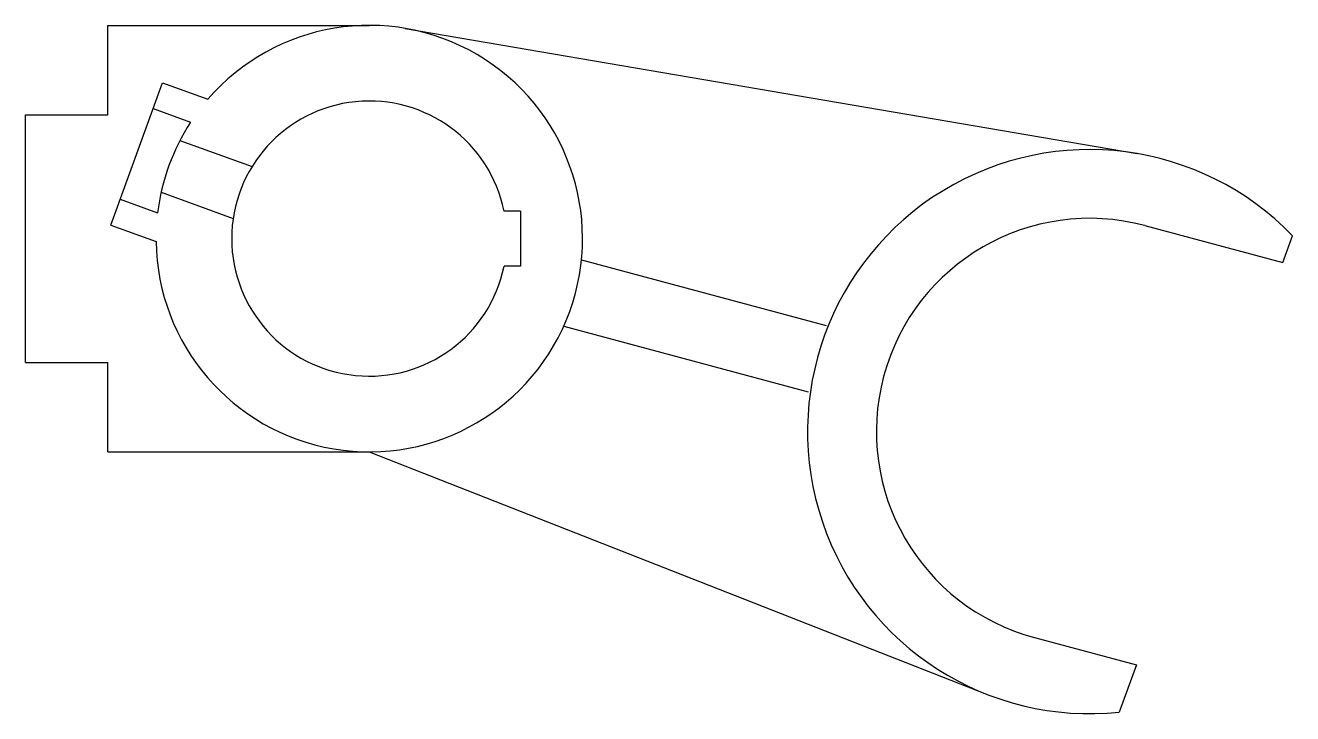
# Model space of a CAD drawing. Header units: inches. Extents: x -20.9 to 71.2, y 91.2 to 141.2.
import ezdxf

# ---------------------------------------------------------------- set-up
doc = ezdxf.new("R2010")
doc.units = ezdxf.units.IN
doc.header["$MEASUREMENT"] = 0

msp = doc.modelspace()

# ---------------------------------------------------------------- linework, layer by layer
for p, q in [((-14.929, 141.245), (4.071, 141.245)), ((-14.929, 134.745), (-14.929, 141.245)), ((6.685, 141.023), (59.887, 131.922)), ((-14.724, 126.733), (-10.962, 137.07)), ((-10.962, 137.07), (-7.665, 135.87)), ((-20.929, 134.745), (-14.929, 134.745)), ((-20.929, 116.745), (-20.929, 134.745)), ((-11.646, 135.19), (-8.921, 134.198)), ((-9.688, 132.881), (-4.452, 130.975)), ((-11.056, 129.123), (-5.82, 127.217)), ((-14.04, 128.612), (-11.315, 127.62)), ((15.071, 127.745), (13.869, 127.745)), ((15.071, 127.745), (13.869, 127.745)), ((15.071, 127.745), (13.869, 127.745)), ((15.071, 127.745), (15.071, 123.745)), ((-14.724, 126.733), (-11.427, 125.533)), ((60.442, 126.687), (70.478, 123.998)), ((70.478, 123.998), (71.187, 125.945)), ((15.071, 123.745), (13.869, 123.745)), ((19.494, 124.201), (37.276, 119.436)), ((18.2, 119.371), (35.982, 114.606)), ((-20.929, 116.745), (-14.929, 116.745)), ((-14.929, 110.245), (-14.929, 116.745)), ((-14.929, 110.245), (4.071, 110.245)), ((4.071, 110.245), (48.94, 92.633)), ((52.419, 96.744), (59.835, 94.756)), ((59.835, 94.756), (58.588, 91.329))]:
    msp.add_line(p, q)
for centre, radius, start, end in [((4.071, 125.745), 15.5, 180.78356, 139.21644), ((4.071, 125.745), 10, 11.53696, 348.46304), ((4.071, 125.745), 15.5, 146.9497, 173.0503), ((56.43, 111.715), 20.5, 43.95835, 276.04165), ((56.43, 111.715), 15.5, 75, 255)]:
    msp.add_arc(centre, radius, start, end)

doc.saveas('drawing.dxf')
